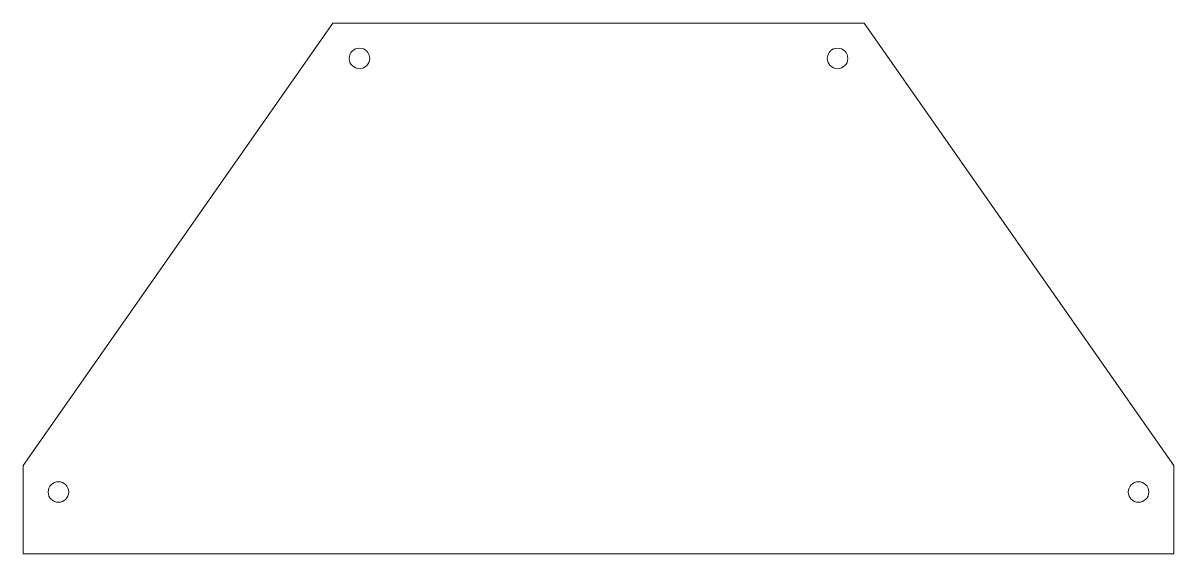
# Model space of a CAD drawing. Header units: inches. Extents: x -3.86 to 2.64, y 0.3 to 3.3.
import ezdxf

# ---------------------------------------------------------------- set-up
doc = ezdxf.new("R2010")
doc.units = ezdxf.units.IN
doc.header["$MEASUREMENT"] = 0

msp = doc.modelspace()

# ---------------------------------------------------------------- linework, layer by layer
at = {"color": 7, "linetype": 'Continuous', "lineweight": 15}
for p, q in [((-2.1061, 3.2972), (-3.8561, 0.7972)), ((0.8939, 3.2972), (-2.1061, 3.2972)), ((2.6439, 0.7972), (0.8939, 3.2972)), ((-3.8561, 0.7972), (-3.8561, 0.2972)), ((2.6439, 0.2972), (2.6439, 0.7972)), ((-3.8561, 0.2972), (2.6439, 0.2972))]:
    msp.add_line(p, q, dxfattribs=at)
for centre in [(-1.9561, 3.0972), (0.7439, 3.0972), (-3.6561, 0.6472), (2.4439, 0.6472)]:
    msp.add_circle(centre, 0.058, dxfattribs=at)

doc.saveas('drawing.dxf')
